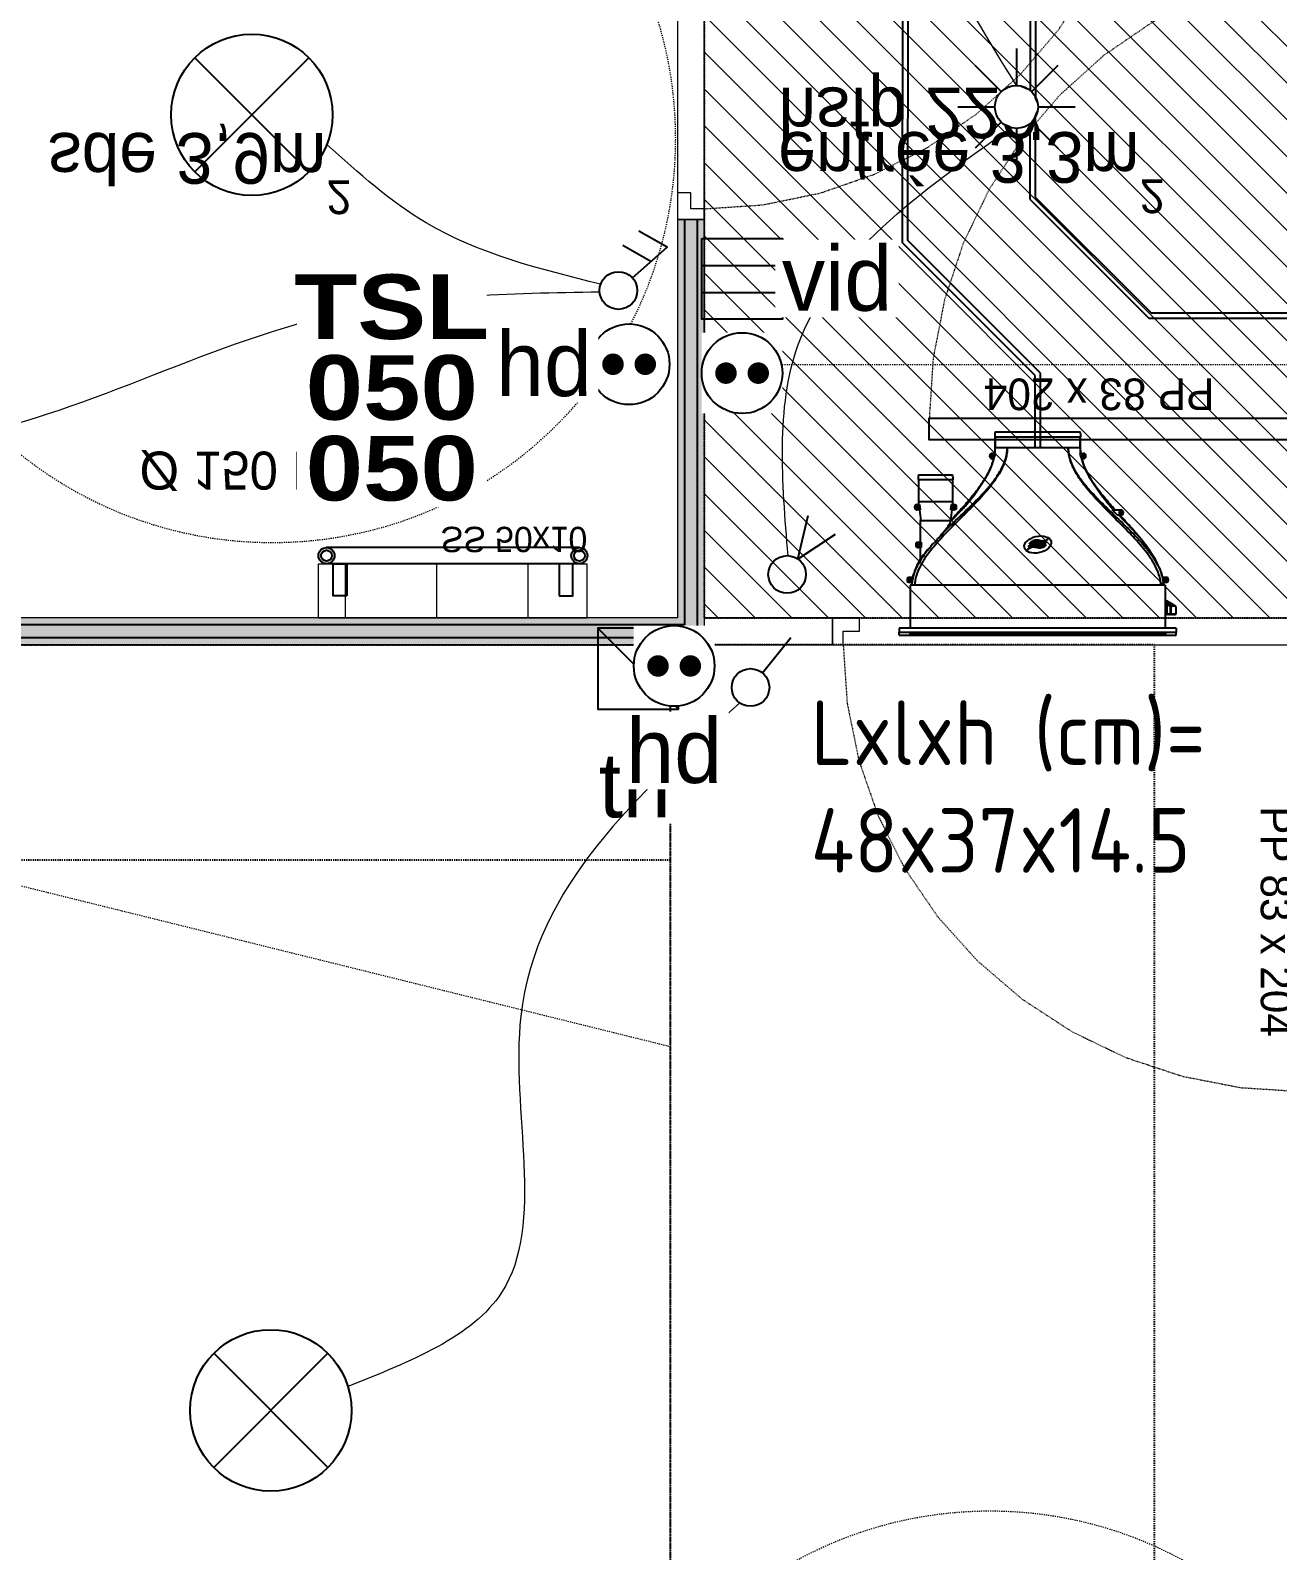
# Model space of a CAD drawing. Header units: centimetres. Extents: x 2191 to 12545, y -680 to 18662.
# Drawn here: x 9308.4 to 9540.3, y 8503.1 to 8785.6 of the extents above; entities that cross this region are included whole.
import ezdxf

# ---------------------------------------------------------------- set-up
doc = ezdxf.new("R2010")
doc.units = ezdxf.units.CM
for name, pattern in [('Style de ligne -18', [0.164042, 0.054681, -0.109361]), ('Style de ligne -5', [0.20828, 0.069425, -0.138855]), ('VW-01', [0.41656, 0.20828, -0.20828])]:
    doc.linetypes.add(name, pattern=pattern)
for name, color, linetype in [('B Aménagement intérieur', 252, 'Continuous'), ('B Faux plafonds', 252, 'Continuous'), ('B Faux plafonds_Hatch', 252, 'Continuous'), ('B GÈnÈral_Hatch', 252, 'Continuous'), ('B Général', 252, 'Continuous'), ('C ANNOTATIONS-PMR', 252, 'Style de ligne -5'), ('C ANNOTATIONS-prestations', 252, 'Continuous'), ('C ANNOTATIONS-texte', 252, 'Continuous'), ('D SURFACES-shab', 252, 'Continuous'), ('F REMPLISSAGE-vert clair', 252, 'Continuous'), ('F REMPLISSAGE-vert foncé', 252, 'Continuous'), ('prlm-CHAUFF', 4, 'Continuous'), ('prlm-CHAUFF-CONV', 20, 'Continuous')]:
    doc.layers.add(name, color=color, linetype=linetype)
for name, color, linetype, lineweight in [('F REMPLISSAGE-vert clair_Hatch', 7, 'Continuous', 5), ('F REMPLISSAGE-vert foncÈ_Hatch', 7, 'Continuous', 5), ('prlm-ELEC-CFA', 1, 'Continuous', 25), ('prlm-ELEC-CFO', 1, 'Continuous', 25)]:
    doc.layers.add(name, color=color, linetype=linetype, lineweight=lineweight)
doc.styles.add('Eurostile', font='Eurosti.TTF')
doc.styles.add('Eurostile (italic)', font='Eurostib.TTF')
doc.styles.add('prlm-chauff-rad', font='ariblk.ttf', dxfattribs={"height": 12})
doc.styles.add('prlm-elec-cfa', font='comic.ttf', dxfattribs={"height": 12})
doc.styles.add('prlm-elec-cfo', font='comic.ttf', dxfattribs={"height": 12})
doc.styles.get("Standard").update_dxf_attribs({"font": 'isocp.shx', "height": 15})

# ---------------------------------------------------------------- blocks, each defined once
blk = doc.blocks.new('Rond 150_PMR')
at = {"layer": 'B Général', "color": 154, "linetype": 'VW-01', "lineweight": 5, "true_color": 0x0053a6}
blk.add_circle((0, 0), 75, dxfattribs=at)
at = {"layer": 'B Général', "color": 154, "true_color": 0x0053a6, "insert": (-61.5, 0), "char_height": 7.059, "attachment_point": 5, "rotation": 90, "line_spacing_factor": 0.894142, "style": 'Eurostile (italic)'}
blk.add_mtext('Ø 150 PMR', dxfattribs=at)
blk = doc.blocks.new('PP 80')
at = {"layer": 'B Général', "flags": 128}
blk.add_lwpolyline([(-43, 2.5), (-43, 85.5), (-39, 85.5), (-39, 2.5)], close=True, dxfattribs=at)
at = {"layer": 'B Général', "linetype": 'Style de ligne -18', "lineweight": 5, "flags": 128}
blk.add_lwpolyline([(46, 2.5), (45.27, 13.33), (43.1, 23.98), (39.53, 34.26), (34.61, 44), (28.44, 53.03), (21.1, 61.19), (12.74, 68.35), (3.5, 74.38), (-6.47, 79.18), (-17, 82.67), (-27.91, 84.79), (-39, 85.5)], dxfattribs=at)
at = {"layer": 'B Général', "color": 7, "linetype": 'Continuous', "lineweight": 5, "flags": 128}
for points in [[(-45, 2.5), (-43, 2.5), (-43, 0), (-40, 0), (-40, -2.5), (-45, -2.5)], [(48, 2.5), (46, 2.5), (46, 0), (43, 0), (43, -2.5), (48, -2.5), (48, -2.5), (48, -2.5), (48, 1.79), (48, 1.79)]]:
    blk.add_lwpolyline(points, close=True, dxfattribs=at)
at = {"layer": 'C ANNOTATIONS-prestations', "insert": (-37.5, 32.5), "char_height": 5.8825, "attachment_point": 1, "rotation": 90, "line_spacing_factor": 0.894142, "style": 'Eurostile'}
blk.add_mtext('PP 83 x 204', dxfattribs=at)
blk = doc.blocks.new('Groupe-127-1')
at = {"layer": 'B Général', "color": 7, "linetype": 'VW-01', "lineweight": 5}
blk.add_line((70, -114.99), (-70, -80.35), dxfattribs=at)
at = {"layer": 'B Général', "linetype": 'VW-01', "flags": 128}
for points in [[(-70, 35), (70, 35), (70, -155), (-70, -155)], [(-70, -114.99), (70, -114.99), (70, -155), (-70, -155)]]:
    blk.add_lwpolyline(points, close=True, dxfattribs=at)
blk = doc.blocks.new('Lit 140.190_PMR 2')
at = {"layer": 'B Général', "color": 154, "linetype": 'VW-01', "true_color": 0x0053a6, "flags": 128}
blk.add_lwpolyline([(-70, -155), (-70, 35), (-160, 35), (-160, -155)], close=True, dxfattribs=at)
at = {"layer": 'B Général'}
blk.add_blockref('Groupe-127-1', (0, 0), dxfattribs=at)
blk = doc.blocks.new('Sèche-serviette')
at = {"layer": 'B GÈnÈral_Hatch', "linetype": 'Continuous', "lineweight": 5, "true_color": 0x444444}
h = blk.add_hatch(dxfattribs=at)
h.set_pattern_fill('H_BARDAGE V 150', color=250, style=0, pattern_type=2)
h.set_pattern_definition([(90, (0, 3.493), (17, 0), [])])
h.paths.add_polyline_path([(-25, 8.4925), (25, 8.4925), (25, -1.5075), (-25, -1.5075)])
at = {"layer": 'B Général', "color": 7, "linetype": 'Continuous', "lineweight": 5, "flags": 128}
blk.add_lwpolyline([(-25, 8.4925), (25, 8.4925), (25, -1.5075), (-25, -1.5075)], close=True, dxfattribs=at)
at = {"layer": 'C ANNOTATIONS-prestations', "insert": (25, -8.4925), "char_height": 4.706, "width": 50, "attachment_point": 9, "line_spacing_factor": 0.894142, "style": 'Eurostile'}
blk.add_mtext('SS 50x10', dxfattribs=at)
blk = doc.blocks.new('T2 S307 (2D)')
at = {"layer": 'B Faux plafonds_Hatch', "linetype": 'Continuous', "lineweight": 5, "true_color": 0xaaaaaa}
h = blk.add_hatch(dxfattribs=at)
h.set_pattern_fill('F_P__SOFFITE', color=253, style=0, pattern_type=2)
h.set_pattern_definition([(45, (0, 0.2205), (-3.52778, 3.30729), [])])
h.paths.add_polyline_path([(-125.26, -24.48), (-0.43, -24.48), (-0.43, -291.51), (-273.23, -291.53), (-273.23, -198.5), (-125.26, -198.48)])
at = {"layer": 'B Faux plafonds', "linetype": 'VW-01', "flags": 128}
blk.add_lwpolyline([(-125.26, -24.48), (-0.43, -24.48), (-0.43, -291.51), (-273.23, -291.53), (-273.23, -198.5), (-125.26, -198.48)], close=True, dxfattribs=at)
at = {"layer": 'B GÈnÈral_Hatch', "color": 9, "linetype": 'Continuous', "true_color": 0xc0dcc0}
for points in [[(-125.26, -19.48), (-130.26, -24.48), (-361.57, -19.48), (-361.57, -24.48)], [(-125.26, -98.48), (-130.26, -98.48), (-125.26, -19.48), (-130.26, -24.48)]]:
    blk.add_solid(points, dxfattribs=at)
at = {"layer": 'B Général', "color": 98, "linetype": 'Continuous', "lineweight": 13, "true_color": 0x004400}
for p, q in [((-125.26, -19.48), (-361.57, -19.48)), ((-125.26, -98.48), (-125.26, -19.48)), ((-130.26, -24.48), (-361.57, -24.48)), ((-130.26, -98.48), (-130.26, -24.48)), ((-125.26, -98.48), (-130.26, -98.48))]:
    blk.add_line(p, q, dxfattribs=at)
at = {"layer": 'B Général', "color": 7, "linetype": 'Continuous', "lineweight": 13}
for p, q in [((-101.43, -19.48), (-125.26, -19.48)), ((-101.43, -24.48), (-125.26, -24.48))]:
    blk.add_line(p, q, dxfattribs=at)
at = {"layer": 'B Général', "color": 7, "linetype": 'Continuous', "lineweight": 5}
for p, q in [((-101.43, -19.48), (-125.26, -19.48)), ((-101.43, -19.48), (-101.43, -24.48)), ((-101.43, -24.48), (-125.26, -24.48))]:
    blk.add_line(p, q, dxfattribs=at)
at = {"layer": 'B Général', "color": 154, "linetype": 'VW-01', "lineweight": 5, "true_color": 0x0053a6, "flags": 128}
blk.add_lwpolyline([(-125.26, -291.48), (-5.26, -291.48), (-5.26, -71.48), (-125.26, -71.48)], close=True, dxfattribs=at)
at = {"layer": 'D SURFACES-shab', "color": 1, "lineweight": 18, "true_color": 0xff0000, "flags": 128}
for points in [[(-361.57, 291.52), (-361.57, -19.48), (-0.43, -19.48), (-0.43, 34.39), (-0.43, 34.39), (-0.43, 291.52)], [(-361.26, -112.48), (-361.26, -193.48), (-130.26, -193.48), (-130.26, -24.48), (-361.26, -24.48), (-361.26, -107.48), (-280.57, -107.5), (-280.57, -112.5)], [(-125.26, -24.48), (-0.43, -24.48), (-0.43, -291.5), (-125.26, -291.5)]]:
    blk.add_lwpolyline(points, close=True, dxfattribs=at)
at = {"layer": 'F REMPLISSAGE-vert clair'}
for p, q in [((-126.56, -20.78), (-361.57, -20.78)), ((-126.56, -98.48), (-126.56, -20.78)), ((-128.96, -23.18), (-361.57, -23.18)), ((-128.96, -98.48), (-128.96, -23.18))]:
    blk.add_line(p, q, dxfattribs=at)
at = {"layer": 'F REMPLISSAGE-vert clair_Hatch', "color": 9, "linetype": 'Continuous', "true_color": 0xc0dcc0}
for points in [[(-128.96, -23.18), (-126.56, -20.78), (-361.57, -23.18), (-361.57, -20.78)], [(-128.96, -98.48), (-126.56, -98.48), (-128.96, -23.18), (-126.56, -20.78)]]:
    blk.add_solid(points, dxfattribs=at)
at = {"layer": 'F REMPLISSAGE-vert foncÈ_Hatch', "color": 54, "linetype": 'Continuous', "true_color": 0x99aa00}
for points in [[(-126.56, -20.78), (-125.26, -19.48), (-361.57, -20.78), (-361.57, -19.48)], [(-126.56, -98.48), (-125.26, -98.48), (-126.56, -20.78), (-125.26, -19.48)], [(-130.26, -24.48), (-128.96, -23.18), (-361.57, -24.48), (-361.57, -23.18)], [(-130.26, -98.48), (-128.96, -98.48), (-130.26, -24.48), (-128.96, -23.18)]]:
    blk.add_solid(points, dxfattribs=at)
at = {"layer": 'F REMPLISSAGE-vert foncé', "color": 98, "linetype": 'Continuous', "lineweight": 13, "true_color": 0x004400}
for p, q in [((-125.26, -19.48), (-361.57, -19.48)), ((-125.26, -98.48), (-125.26, -19.48)), ((-130.26, -24.48), (-361.57, -24.48)), ((-130.26, -98.48), (-130.26, -24.48))]:
    blk.add_line(p, q, dxfattribs=at)
at = {"layer": 'F REMPLISSAGE-vert foncé'}
for p, q in [((-126.56, -20.78), (-361.57, -20.78)), ((-126.56, -98.48), (-126.56, -20.78)), ((-128.96, -23.18), (-361.57, -23.18)), ((-128.96, -98.48), (-128.96, -23.18))]:
    blk.add_line(p, q, dxfattribs=at)
at = {"layer": 'B Général', "color": 7, "xscale": -1}
for name, p in [('Lit 140.190_PMR 2', (-201.57, 135.52)), ('PP 80', (-53.43, -21.98))]:
    blk.add_blockref(name, p, dxfattribs=at)
at = {"layer": 'B Général', "color": 7}
blk.add_blockref('Sèche-serviette', (-172, -32.97), dxfattribs=at)
at = {"layer": 'B Général', "color": 7, "xscale": -1}
for p, rotation in [((2.07, -100.57), 90), ((-127.76, -146.48), 270)]:
    blk.add_blockref('PP 80', p, dxfattribs=dict(at, rotation=rotation))
at = {"layer": 'C ANNOTATIONS-PMR', "color": 7}
for p, rotation in [((-72.14, 216.52), 90), ((-205.57, -113.48), 270)]:
    blk.add_blockref('Rond 150_PMR', p, dxfattribs=dict(at, rotation=rotation))
at = {"layer": 'C ANNOTATIONS-prestations', "insert": (-111.5, -113.61), "char_height": 9.412, "width": 106.0944, "attachment_point": 1, "line_spacing_factor": 0.894142, "style": 'Eurostile'}
blk.add_mtext('hsfp 220', dxfattribs=at)
at = {"layer": 'C ANNOTATIONS-texte', "char_height": 9.412, "attachment_point": 1, "line_spacing_factor": 0.894142, "style": 'Eurostile'}
for s, insert, width in [('sde 3,9m{\\H0.6667x;\\S2^ ;}', (-247.28, -99.5), 78.1938), ('entrée 3,3m{\\H0.6667x;\\S2^ ;}', (-111.5, -99.68), 88.4456)]:
    blk.add_mtext(s, dxfattribs=dict(at, insert=insert, width=width))
blk = doc.blocks.new('xi.twintop')
at = {"layer": 'prlm-CHAUFF', "ltscale": 50}
for p, q in [((-8, 35.6), (8, 35.6)), ((-7.9, 36.5), (7.9, 36.5)), ((-7.9, 35.6), (-7.9, 33.5)), ((-7.9, 33.5), (-7.9, 35.6)), ((7.9, 35.6), (7.9, 33.5)), ((7.9, 33.5), (7.9, 35.6)), ((-8.61, 31.95), (-8.61, 32.05)), ((-8.61, 32.05), (-8.51, 32.05)), ((-8.51, 31.95), (-8.61, 31.95)), ((-8.51, 32.16), (-8.41, 32.16)), ((-8.51, 32.05), (-8.51, 32.16)), ((-8.51, 31.84), (-8.51, 31.95)), ((-8.41, 31.84), (-8.51, 31.84)), ((-7.9, 32.5), (-8.46, 32.5)), ((-8.46, 31.5), (-8.16, 31.5)), ((-8.41, 32.16), (-8.41, 32.05)), ((-8.41, 32.05), (-8.3, 32.05)), ((-8.3, 31.95), (-8.41, 31.95)), ((-8.41, 31.95), (-8.41, 31.84)), ((-8.3, 32.05), (-8.3, 31.95)), ((-8.16, 31.5), (-7.95, 32.18)), ((-7.9, 32.5), (-7.95, 32.18)), ((-5.67, 33.5), (-7.9, 33.5)), ((5.67, 33.5), (-5.67, 33.5)), ((7.9, 33.5), (5.67, 33.5)), ((7.95, 32.18), (7.9, 32.5)), ((7.9, 32.5), (8.46, 32.5)), ((8.16, 31.5), (7.95, 32.18)), ((8.46, 31.5), (8.16, 31.5)), ((8.3, 31.95), (8.3, 32.05)), ((8.3, 32.05), (8.41, 32.05)), ((8.41, 31.95), (8.3, 31.95)), ((8.41, 32.16), (8.51, 32.16)), ((8.41, 32.05), (8.41, 32.16)), ((8.41, 31.84), (8.41, 31.95)), ((8.51, 31.84), (8.41, 31.84)), ((8.51, 32.16), (8.51, 32.05)), ((8.51, 32.05), (8.61, 32.05)), ((8.61, 31.95), (8.51, 31.95)), ((8.51, 31.95), (8.51, 31.84)), ((8.61, 32.05), (8.61, 31.95)), ((-22.15, 28.5), (-15.85, 28.5)), ((-9.41, 28.48), (-9.41, 28.48)), ((9.12, 29.02), (9.09, 29.02)), ((9.41, 28.48), (9.38, 28.48)), ((-15.75, 27.6), (-22.25, 27.6)), ((-22.15, 27.6), (-22.15, 23.5)), ((-22.15, 27.6), (-22.15, 23.5)), ((-15.85, 27.6), (-15.85, 23.5)), ((-15.85, 27.6), (-15.85, 23.5)), ((-22.45, 22.66), (-22.35, 22.66)), ((-22.45, 22.55), (-22.45, 22.66)), ((-22.4, 23), (-21.97, 23)), ((-22.35, 22.66), (-22.35, 22.55)), ((-15.85, 23.5), (-22.15, 23.5)), ((-21.97, 23), (-21.85, 22.06)), ((-16.15, 22.06), (-16.03, 23)), ((-16.03, 23), (-15.6, 23)), ((-15.65, 22.66), (-15.55, 22.66)), ((-15.65, 22.55), (-15.65, 22.66)), ((-15.55, 22.66), (-15.55, 22.55)), ((-22.56, 22.55), (-22.45, 22.55)), ((-22.56, 22.45), (-22.56, 22.55)), ((-22.45, 22.45), (-22.56, 22.45)), ((-22.45, 22.34), (-22.45, 22.45)), ((-22.35, 22.34), (-22.45, 22.34)), ((-21.85, 22), (-22.4, 22)), ((-22.35, 22.55), (-22.24, 22.55)), ((-22.24, 22.45), (-22.35, 22.45)), ((-22.35, 22.45), (-22.35, 22.34)), ((-22.24, 22.55), (-22.24, 22.45)), ((-21.85, 22.06), (-21.85, 22)), ((-21.8, 20), (-16.2, 20)), ((-21.8, 16), (-21.8, 20)), ((-21.8, 16), (-21.8, 20)), ((-16.2, 19.84), (-14.13, 22)), ((-14.13, 22), (-16.2, 19.84)), ((-16.2, 19.84), (-16.2, 20)), ((-16.2, 19.84), (-16.2, 20)), ((-16.15, 22), (-16.15, 22.06)), ((-15.6, 22), (-16.15, 22)), ((-15.76, 22.45), (-15.76, 22.55)), ((-15.76, 22.55), (-15.65, 22.55)), ((-15.65, 22.45), (-15.76, 22.45)), ((-15.65, 22.34), (-15.65, 22.45)), ((-15.55, 22.34), (-15.65, 22.34)), ((-15.55, 22.55), (-15.44, 22.55)), ((-15.55, 22.45), (-15.55, 22.34)), ((-15.44, 22.45), (-15.55, 22.45)), ((-15.44, 22.55), (-15.44, 22.45)), ((14.83, 21), (13.83, 22)), ((13.83, 22), (15.44, 22)), ((15.44, 21), (14.83, 21)), ((15.28, 21.45), (15.28, 21.55)), ((15.28, 21.55), (15.39, 21.55)), ((15.39, 21.45), (15.28, 21.45)), ((15.39, 21.66), (15.49, 21.66)), ((15.39, 21.55), (15.39, 21.66)), ((15.39, 21.34), (15.39, 21.45)), ((15.49, 21.34), (15.39, 21.34)), ((15.49, 21.66), (15.49, 21.55)), ((15.49, 21.55), (15.6, 21.55)), ((15.49, 21.45), (15.49, 21.34)), ((15.6, 21.45), (15.49, 21.45)), ((15.6, 21.55), (15.6, 21.45)), ((-22.36, 15.45), (-22.36, 15.55)), ((-22.36, 15.55), (-22.25, 15.55)), ((-22.25, 15.45), (-22.36, 15.45)), ((-22.25, 15.66), (-22.15, 15.66)), ((-22.25, 15.55), (-22.25, 15.66)), ((-22.25, 15.34), (-22.25, 15.45)), ((-22.15, 15.34), (-22.25, 15.34)), ((-22.2, 16), (-21.65, 16)), ((-21.65, 15), (-22.2, 15)), ((-22.15, 15.66), (-22.15, 15.55)), ((-22.15, 15.55), (-22.04, 15.55)), ((-22.15, 15.45), (-22.15, 15.34)), ((-22.04, 15.45), (-22.15, 15.45)), ((-22.04, 15.55), (-22.04, 15.45)), ((-21.8, 12.88), (-21.8, 15)), ((-21.8, 12.88), (-21.8, 15)), ((-21.65, 16), (-21.65, 15)), ((-23.96, 8.95), (-23.96, 9.05)), ((-23.96, 9.05), (-23.85, 9.05)), ((-23.85, 8.95), (-23.96, 8.95)), ((-23.85, 9.16), (-23.75, 9.16)), ((-23.85, 9.05), (-23.85, 9.16)), ((-23.85, 8.84), (-23.85, 8.95)), ((-23.75, 8.84), (-23.85, 8.84)), ((-23.8, 9.5), (-23.19, 9.5)), ((-23.36, 8.5), (-23.8, 8.5)), ((-23.75, 9.16), (-23.75, 9.05)), ((-23.75, 9.05), (-23.64, 9.05)), ((-23.75, 8.95), (-23.75, 8.84)), ((-23.64, 8.95), (-23.75, 8.95)), ((-23.64, 9.05), (-23.64, 8.95)), ((-23.36, 8.42), (-23.36, 8.5)), ((23.19, 9.5), (23.8, 9.5)), ((23.36, 8.42), (23.36, 8.5)), ((23.8, 8.5), (23.36, 8.5)), ((23.64, 8.95), (23.64, 9.05)), ((23.64, 9.05), (23.75, 9.05)), ((23.75, 8.95), (23.64, 8.95)), ((23.75, 9.16), (23.85, 9.16)), ((23.75, 9.05), (23.75, 9.16)), ((23.75, 8.84), (23.75, 8.95)), ((23.85, 8.84), (23.75, 8.84)), ((23.85, 9.16), (23.85, 9.05)), ((23.85, 9.05), (23.96, 9.05)), ((23.85, 8.95), (23.85, 8.84)), ((23.96, 8.95), (23.85, 8.95)), ((23.96, 9.05), (23.96, 8.95)), ((23.7, 8), (-23.7, 8)), ((-23.7, 8), (-23.7, 0)), ((23.7, 8), (23.7, 0)), ((24.18, 4.47), (23.7, 4.81)), ((24.06, 4.42), (23.7, 4.66)), ((24.06, 2.6), (24.06, 4.42)), ((24.64, 4.04), (24.06, 4.42)), ((24.2, 4.46), (24.18, 4.47)), ((24.54, 4.24), (24.2, 4.46)), ((24.35, 4.85), (24.33, 4.89)), ((24.35, 4.36), (24.35, 4.85)), ((24.35, 4.85), (24.36, 4.85)), ((24.41, 4.79), (24.43, 4.83)), ((24.41, 4.79), (24.41, 4.32)), ((25.01, 4.43), (24.41, 4.79)), ((24.43, 4.83), (25.04, 4.47)), ((24.64, 4.04), (24.72, 4.01)), ((24.64, 2.6), (24.64, 4.04)), ((24.72, 4.01), (24.72, 2.65)), ((25.04, 4.47), (25.01, 4.43)), ((25.01, 4.25), (25.01, 4.43)), ((25.02, 4.42), (25.01, 4.43)), ((25.06, 4.46), (25.02, 4.42)), ((25.02, 4.42), (25.02, 4.25)), ((25.28, 4.25), (25.02, 4.42)), ((25.04, 4.47), (25.06, 4.46)), ((25.06, 4.46), (25.39, 4.24)), ((25.71, 2.65), (25.71, 4.01)), ((-25.75, 0), (-25.75, -0.73)), ((25.75, 0), (-25.75, 0)), ((23.7, 2.6), (24.06, 2.6)), ((23.7, 2.57), (23.73, 2.6)), ((23.79, 2.6), (23.88, 2.51)), ((23.88, 2.51), (23.97, 2.6)), ((24.04, 2.6), (24.13, 2.51)), ((24.64, 2.6), (24.06, 2.6)), ((24.13, 2.51), (24.22, 2.6)), ((24.18, 2.56), (24.24, 2.51)), ((24.24, 2.51), (24.3, 2.58)), ((24.28, 2.6), (24.37, 2.51)), ((24.37, 2.51), (24.46, 2.6)), ((24.42, 2.57), (24.48, 2.51)), ((24.48, 2.51), (24.56, 2.58)), ((24.54, 2.6), (24.63, 2.51)), ((24.63, 2.51), (24.72, 2.6)), ((24.72, 2.65), (24.64, 2.6)), ((24.64, 2.6), (24.64, 2.6)), ((25.66, 2.6), (24.64, 2.6)), ((24.7, 2.58), (24.77, 2.51)), ((24.72, 2.65), (25.71, 2.65)), ((24.73, 2.6), (24.82, 2.51)), ((24.77, 2.51), (24.79, 2.53)), ((24.82, 2.51), (24.91, 2.6)), ((24.9, 2.59), (24.98, 2.51)), ((24.98, 2.51), (25.07, 2.6)), ((25.02, 2.54), (25.05, 2.51)), ((25.05, 2.51), (25.09, 2.55)), ((25.06, 2.58), (25.13, 2.51)), ((25.13, 2.51), (25.22, 2.6)), ((25.19, 2.57), (25.25, 2.51)), ((25.25, 2.51), (25.34, 2.6)), ((25.27, 2.53), (25.29, 2.51)), ((25.29, 2.51), (25.32, 2.54)), ((25.31, 2.56), (25.36, 2.51)), ((25.36, 2.51), (25.45, 2.6)), ((25.4, 2.55), (25.44, 2.51)), ((25.44, 2.51), (25.53, 2.6)), ((25.48, 2.54), (25.51, 2.51)), ((25.51, 2.51), (25.6, 2.6)), ((25.53, 2.53), (25.55, 2.51)), ((25.55, 2.51), (25.64, 2.6)), ((25.71, 2.65), (25.66, 2.6)), ((25.66, 2.6), (25.66, 2.6)), ((25.75, 0), (25.75, -0.73)), ((-25.75, -0.81), (-25.75, -0.73)), ((-25.75, -0.73), (25.75, -0.73)), ((-25.75, -1.3), (-25.75, -0.81)), ((25.75, -0.81), (-25.75, -0.81)), ((-25.75, -1.3), (25.75, -1.3)), ((23.75, -0.99), (-23.75, -0.99)), ((-23.75, -1.06), (-23.75, -0.99)), ((-23.55, -0.99), (-23.75, -1.06)), ((-23.75, -1.06), (23.75, -1.06)), ((23.75, -1.11), (-23.75, -1.11)), ((-23.75, -1.16), (-23.75, -1.11)), ((-23.59, -1.11), (-23.75, -1.16)), ((-23.75, -1.16), (23.75, -1.16)), ((23.75, -1.2), (-23.75, -1.2)), ((-23.75, -1.23), (-23.75, -1.2)), ((-23.64, -1.2), (-23.75, -1.23)), ((-23.75, -1.23), (23.75, -1.23)), ((23.75, -1.26), (-23.75, -1.26)), ((-23.75, -1.28), (-23.75, -1.26)), ((-23.68, -1.26), (-23.75, -1.28)), ((-23.75, -1.28), (23.75, -1.28)), ((23.75, -1.29), (-23.75, -1.29)), ((-23.75, -1.3), (-23.75, -1.29)), ((-23.73, -1.29), (-23.75, -1.3)), ((-23.75, -1.3), (23.75, -1.3)), ((23.75, -1.06), (23.55, -0.99)), ((23.75, -1.16), (23.59, -1.11)), ((23.75, -1.23), (23.64, -1.2)), ((23.75, -1.28), (23.68, -1.26)), ((23.75, -1.3), (23.73, -1.29)), ((23.75, -0.99), (23.75, -1.06)), ((23.75, -1.11), (23.75, -1.16)), ((23.75, -1.2), (23.75, -1.23)), ((23.75, -1.26), (23.75, -1.28)), ((23.75, -1.29), (23.75, -1.3)), ((25.75, -0.73), (25.75, -0.81)), ((25.75, -1.3), (25.75, -0.81))]:
    blk.add_line(p, q, dxfattribs=at)
for centre, radius in [((-8.46, 32), 0.3), ((-8.46, 32), 0.25), ((8.46, 32), 0.3), ((8.46, 32), 0.25), ((-22.4, 22.5), 0.3), ((-22.4, 22.5), 0.25), ((-15.6, 22.5), 0.3), ((-15.6, 22.5), 0.25), ((15.44, 21.5), 0.3), ((15.44, 21.5), 0.25), ((-22.2, 15.5), 0.3), ((-22.2, 15.5), 0.25), ((-23.8, 9), 0.3), ((-23.8, 9), 0.25), ((23.8, 9), 0.3), ((23.8, 9), 0.25)]:
    blk.add_circle(centre, radius, dxfattribs=at)
for centre, radius, start, end in [((-6.01, 35.83), 2, 160.5755, 186.7441), ((-6.01, 35.83), 2, 160.5755, 186.7441), ((6.01, 35.83), 2, 353.2559, 19.4245), ((6.01, 35.83), 2, 353.2559, 19.4245), ((-19.51, 34.47), 11.74, 332.3321, 345.441), ((-19.16, 34.32), 11.35, 332.1374, 345.6929), ((-8.46, 32), 0.5, 90, 270), ((-15.67, 33.51), 7.77, 352.5456, 359.9423), ((-15.72, 33.51), 7.82, 352.5763, 359.9264), ((-15.07, 33.49), 7.17, 352.0923, 353.5448), ((-15.07, 33.49), 7.17, 353.9053, 0.1157), ((15.11, 33.49), 7.25, 179.9215, 187.8382), ((15.67, 33.51), 7.77, 180.0577, 187.4544), ((15.72, 33.51), 7.82, 180.0736, 187.4237), ((21.1, 34.98), 13.43, 192.9954, 216.0824), ((19.16, 34.32), 11.35, 194.4106, 207.8626), ((8.46, 32), 0.5, 270, 90), ((-20.26, 27.83), 2, 160.5755, 186.7441), ((-20.26, 27.83), 2, 160.5755, 186.7441), ((-17.74, 27.83), 2, 353.2559, 19.4245), ((-17.74, 27.83), 2, 353.2559, 19.4245), ((-43.13, 48.06), 39, 319.3887, 329.86), ((-43.13, 48.06), 39, 319.3887, 329.8601), ((-26.92, 38.17), 20.01, 331.0483, 332.7983), ((-26.92, 38.17), 20.01, 331.0482, 332.7982), ((26.92, 38.17), 20.01, 207.2018, 208.9518), ((43.13, 48.06), 39, 210.1399, 220.6113), ((43.13, 48.06), 39, 212.5506, 220.6113), ((-22.4, 22.5), 0.5, 90, 270), ((-15.6, 22.5), 0.5, 270, 90), ((-22.51, 30.1), 11.66, 315.9701, 320.4245), ((-22.76, 30.33), 11.99, 316.0326, 320.3619), ((22.51, 30.1), 11.66, 219.5755, 224.0299), ((22.76, 30.33), 11.99, 219.6381, 223.9674), ((15.44, 21.5), 0.5, 270, 90), ((-44.74, 40.05), 35.1, 315.7111, 319.5265), ((-22.2, 15.5), 0.5, 90, 270), ((-2.48, -0.77), 23.65, 136.4099, 144.7501), ((-23.8, 9), 0.5, 90, 270), ((-11.41, 6.64), 12.12, 163.7263, 166.3852), ((23.8, 9), 0.5, 270, 90), ((17.64, -7.23), 13.85, 61.9182, 64.0515), ((17.76, -6.88), 13.43, 62.115, 63.7632), ((18.29, -6.04), 12.5, 61.3177, 61.5903), ((24.75, 5.45), 0.703, 233.033, 242.9325), ((24.72, 5.11), 0.448, 214.6713, 225.4982), ((25.88, 4.92), 0.836, 234.1326, 239.2425), ((18.29, -6.04), 12.5, 53.7494, 55.0637)]:
    blk.add_arc(centre, radius, start, end, dxfattribs=at)
blk.add_ellipse((0, 15.55), major_axis=(2.49, 0.57), ratio=0.600775, dxfattribs=at)
for points, knots in [([(-5.67, 33.5), (-5.67, 33.33), (-5.68, 33.16), (-5.7, 32.82), (-5.72, 32.65), (-5.8, 32.15), (-5.87, 31.82), (-6.05, 31.16), (-6.16, 30.84), (-6.41, 30.21), (-6.55, 29.9), (-7, 29), (-7.34, 28.43), (-8.08, 27.34), (-8.47, 26.81), (-9.69, 25.27), (-10.57, 24.3), (-12.38, 22.39), (-13.32, 21.46), (-15.19, 19.6), (-16.12, 18.67), (-17.95, 16.77), (-18.84, 15.8), (-20.08, 14.27), (-20.47, 13.75), (-21.03, 12.94), (-21.21, 12.66), (-21.55, 12.09), (-21.72, 11.8), (-22.17, 10.91), (-22.43, 10.31), (-22.7, 9.36), (-22.77, 9.03), (-22.86, 8.47), (-22.88, 8.24), (-22.89, 8)], [0, 0, 0, 0, 0.015625, 0.015625, 0.03125, 0.03125, 0.0625, 0.0625, 0.09375, 0.09375, 0.125, 0.125, 0.1875, 0.1875, 0.25, 0.25, 0.375, 0.375, 0.5, 0.5, 0.625, 0.625, 0.75, 0.75, 0.8125, 0.8125, 0.84375, 0.84375, 0.875, 0.875, 0.9375, 0.9375, 0.96875, 0.96875, 0.9907189, 0.9907189, 0.9907189, 0.9907189]), ([(-18.04, 17.26), (-16.85, 18.51), (-15.59, 19.7), (-13.1, 22.1), (-11.85, 23.3), (-10.07, 25.17), (-9.49, 25.81), (-8.39, 27.13), (-7.87, 27.82), (-7.16, 28.91), (-6.93, 29.29), (-6.52, 30.07), (-6.33, 30.48), (-6.02, 31.31), (-5.89, 31.74), (-5.76, 32.39), (-5.73, 32.61), (-5.69, 32.95), (-5.69, 33.06), (-5.67, 33.28), (-5.67, 33.39), (-5.67, 33.5)], [0, 0, 0, 0, 0.25, 0.25, 0.5, 0.5, 0.625, 0.625, 0.75, 0.75, 0.8125, 0.8125, 0.875, 0.875, 0.9375, 0.9375, 0.96875, 0.96875, 0.984375, 0.984375, 1, 1, 1, 1]), ([(5.67, 33.5), (5.67, 33.33), (5.68, 33.16), (5.71, 32.81), (5.73, 32.64), (5.81, 32.14), (5.88, 31.8), (6.08, 31.14), (6.2, 30.82), (6.47, 30.19), (6.62, 29.88), (7.1, 28.98), (7.46, 28.42), (8.23, 27.34), (8.65, 26.82), (9.93, 25.3), (10.84, 24.34), (12.72, 22.46), (13.69, 21.54), (15.61, 19.69), (16.57, 18.77), (18.43, 16.87), (19.34, 15.9), (20.59, 14.36), (20.99, 13.83), (21.55, 13), (21.73, 12.72), (22.07, 12.15), (22.24, 11.85), (22.69, 10.95), (22.94, 10.33), (23.21, 9.37), (23.28, 9.05), (23.36, 8.48), (23.38, 8.24), (23.39, 8)], [0, 0, 0, 0, 0.015625, 0.015625, 0.03125, 0.03125, 0.0625, 0.0625, 0.09375, 0.09375, 0.125, 0.125, 0.1875, 0.1875, 0.25, 0.25, 0.375, 0.375, 0.5, 0.5, 0.625, 0.625, 0.75, 0.75, 0.8125, 0.8125, 0.84375, 0.84375, 0.875, 0.875, 0.9375, 0.9375, 0.96875, 0.96875, 0.9908046, 0.9908046, 0.9908046, 0.9908046]), ([(22.89, 8), (22.88, 8.24), (22.86, 8.47), (22.77, 9.03), (22.7, 9.36), (22.43, 10.31), (22.17, 10.91), (21.72, 11.8), (21.55, 12.09), (21.21, 12.66), (21.03, 12.94), (20.47, 13.75), (20.08, 14.27), (18.84, 15.8), (17.95, 16.77), (16.12, 18.67), (15.18, 19.6), (13.32, 21.46), (12.38, 22.39), (10.57, 24.3), (9.69, 25.27), (8.47, 26.81), (8.08, 27.34), (7.34, 28.43), (7, 29), (6.55, 29.9), (6.41, 30.21), (6.16, 30.84), (6.05, 31.16), (5.87, 31.82), (5.79, 32.15), (5.72, 32.65), (5.7, 32.82), (5.68, 33.16), (5.67, 33.33), (5.67, 33.5)], [0.0092808, 0.0092808, 0.0092808, 0.0092808, 0.03125, 0.03125, 0.0625, 0.0625, 0.125, 0.125, 0.15625, 0.15625, 0.1875, 0.1875, 0.25, 0.25, 0.375, 0.375, 0.5, 0.5, 0.625, 0.625, 0.75, 0.75, 0.8125, 0.8125, 0.875, 0.875, 0.90625, 0.90625, 0.9375, 0.9375, 0.96875, 0.96875, 0.984375, 0.984375, 1, 1, 1, 1]), ([(-8.9, 29.46), (-9.06, 29.12), (-9.43, 28.41), (-10.08, 27.35), (-10.83, 26.27), (-11.65, 25.18), (-12.54, 24.1), (-13.65, 22.81), (-14.86, 21.46), (-15.81, 20.43), (-16.2, 20)], [0.1568082, 0.1568082, 0.1568082, 0.1568082, 0.2305418, 0.3149874, 0.4025619, 0.4929385, 0.5856877, 0.6803551, 0.8317746, 0.9509578, 0.9509578, 0.9509578, 0.9509578]), ([(14.38, 22), (14.06, 22.36), (13.37, 23.14), (12.33, 24.35), (11.38, 25.54), (10.58, 26.62), (9.93, 27.59), (9.37, 28.52), (9.05, 29.15), (8.91, 29.44)], [0.5730592, 0.5730592, 0.5730592, 0.5730592, 0.626259, 0.6884084, 0.7489718, 0.7930827, 0.8358988, 0.8773199, 0.9123747, 0.9123747, 0.9123747, 0.9123747]), ([(-18.04, 17.26), (-17.81, 17.52), (-17.58, 17.79), (-17.17, 18.3), (-16.98, 18.55), (-16.64, 19.03), (-16.49, 19.25), (-16.32, 19.53), (-16.28, 19.62), (-16.22, 19.76), (-16.2, 19.81), (-16.2, 19.84)], [0, 0, 0, 0, 0.25, 0.25, 0.5, 0.5, 0.75, 0.75, 0.875, 0.875, 1, 1, 1, 1]), ([(23.19, 9.5), (23.12, 9.79), (23.04, 10.07), (22.86, 10.64), (22.75, 10.92), (22.41, 11.74), (22.14, 12.27), (21.56, 13.3), (21.24, 13.8), (20.57, 14.77), (20.21, 15.25), (19.11, 16.65), (18.33, 17.54), (16.73, 19.29), (15.91, 20.15), (15.09, 21)], [0, 0, 0, 0, 0.0625, 0.0625, 0.125, 0.125, 0.25, 0.25, 0.375, 0.375, 0.5, 0.5, 0.75, 0.75, 1, 1, 1, 1]), ([(21.4, 13.55), (21.3, 13.71), (20.98, 14.2), (20.41, 15.02), (19.67, 15.99), (18.88, 16.96), (17.95, 18.04), (16.9, 19.22), (15.98, 20.24), (15.44, 20.84), (15.29, 21)], [0.1694223, 0.1694223, 0.1694223, 0.1694223, 0.1906001, 0.2339285, 0.2787061, 0.3247019, 0.3716424, 0.4351709, 0.4991397, 0.523565, 0.523565, 0.523565, 0.523565]), ([(-23.39, 8), (-23.38, 8.28), (-23.35, 8.55), (-23.25, 9.19), (-23.16, 9.55), (-22.84, 10.61), (-22.54, 11.29), (-21.83, 12.6), (-21.42, 13.22), (-20.56, 14.41), (-20.09, 14.98), (-19.62, 15.54)], [0.0331631, 0.0331631, 0.0331631, 0.0331631, 0.125, 0.125, 0.25, 0.25, 0.5, 0.5, 0.75, 0.75, 1, 1, 1, 1]), ([(-1.94, 14.63), (-1.21, 15.35), (-0.84, 15.44), (-0.45, 15.4), (0.16, 15.33), (0.81, 14.93), (1.54, 15.51)], [0, 0, 0, 0, 0.389075, 0.389075, 0.389075, 1, 1, 1, 1]), ([(-1.63, 15.67), (-0.9, 16.39), (-0.53, 16.49), (-0.14, 16.44), (0.47, 16.38), (1.12, 15.98), (1.85, 16.55)], [0, 0, 0, 0, 0.389075, 0.389075, 0.389075, 1, 1, 1, 1]), ([(-23.19, 9.5), (-23.12, 9.8), (-23.04, 10.09), (-22.9, 10.53), (-22.84, 10.67), (-22.74, 10.96), (-22.68, 11.1), (-22.5, 11.53), (-22.37, 11.8), (-22.1, 12.35), (-21.95, 12.61), (-21.8, 12.88)], [0, 0, 0, 0, 0.25, 0.25, 0.375, 0.375, 0.5, 0.5, 0.75, 0.75, 1, 1, 1, 1]), ([(-21.8, 12.88), (-21.96, 12.6), (-22.11, 12.32), (-22.4, 11.74), (-22.54, 11.45), (-22.78, 10.85), (-22.89, 10.55), (-23.01, 10.17), (-23.03, 10.1), (-23.05, 10.03)], [0, 0, 0, 0, 0.25, 0.25, 0.5, 0.5, 0.75, 0.75, 0.8062429, 0.8062429, 0.8062429, 0.8062429]), ([(24.24, 4.96), (24.23, 4.96), (24.23, 4.96), (24.22, 4.97), (24.2, 4.97), (24.19, 4.97), (24.18, 4.98), (24.16, 4.98), (24.15, 4.98), (24.13, 4.99), (24.11, 4.99), (24.09, 4.99), (24.08, 4.99), (24.05, 4.99), (24.02, 4.99), (23.98, 4.99), (23.93, 4.98), (23.89, 4.98), (23.84, 4.97), (23.78, 4.96), (23.74, 4.95), (23.71, 4.95), (23.7, 4.94)], [0.1059402, 0.1059402, 0.1059402, 0.1059402, 0.1359504, 0.1694868, 0.202886, 0.2361704, 0.2693627, 0.3024859, 0.3355633, 0.3686184, 0.401675, 0.434757, 0.4678887, 0.5010941, 0.5629781, 0.6246926, 0.6863942, 0.7482374, 0.8103737, 0.8729511, 0.9361135, 0.9654522, 0.9654522, 0.9654522, 0.9654522]), ([(23.7, 4.91), (23.71, 4.91), (23.72, 4.91), (23.74, 4.92), (23.78, 4.92), (23.81, 4.93), (23.83, 4.93), (23.86, 4.94), (23.89, 4.94), (23.92, 4.95), (23.94, 4.95), (23.97, 4.95), (23.99, 4.96), (24.02, 4.96), (24.04, 4.96), (24.06, 4.96), (24.08, 4.96), (24.11, 4.96), (24.14, 4.96), (24.18, 4.96), (24.21, 4.95), (24.24, 4.95), (24.26, 4.94), (24.28, 4.93), (24.3, 4.92), (24.32, 4.91), (24.33, 4.9), (24.33, 4.89)], [0.053874, 0.053874, 0.053874, 0.053874, 0.0607104, 0.0907643, 0.1206402, 0.1503557, 0.1799287, 0.2093776, 0.238721, 0.2679778, 0.2971672, 0.3263086, 0.3554219, 0.3845269, 0.4136437, 0.4427926, 0.4719939, 0.5012681, 0.5562327, 0.6110034, 0.6657154, 0.7205017, 0.7754929, 0.8308166, 0.8865967, 0.9429527, 1, 1, 1, 1]), ([(24.35, 4.85), (24.35, 4.86), (24.35, 4.86), (24.34, 4.87), (24.33, 4.88), (24.32, 4.88), (24.31, 4.89), (24.3, 4.89), (24.29, 4.9), (24.28, 4.9), (24.26, 4.91), (24.25, 4.91), (24.23, 4.91), (24.22, 4.92), (24.2, 4.92), (24.18, 4.92), (24.17, 4.92), (24.15, 4.92), (24.12, 4.92), (24.09, 4.92), (24.05, 4.92), (24, 4.92), (23.95, 4.91), (23.9, 4.9), (23.85, 4.89), (23.79, 4.88), (23.74, 4.87), (23.71, 4.86), (23.7, 4.86)], [0, 0, 0, 0, 0.0300773, 0.0600539, 0.0899314, 0.1197114, 0.1493956, 0.1789856, 0.2084831, 0.2378898, 0.2672073, 0.2964374, 0.3255817, 0.3546421, 0.3836203, 0.4125181, 0.4413372, 0.4700795, 0.4987468, 0.5532579, 0.6080368, 0.6630958, 0.7184471, 0.7741027, 0.8300742, 0.8863734, 0.9430116, 0.9677174, 0.9677174, 0.9677174, 0.9677174]), ([(24.65, 4.2), (24.65, 4.2), (24.64, 4.2), (24.64, 4.2), (24.63, 4.2), (24.63, 4.2), (24.62, 4.2), (24.61, 4.21), (24.6, 4.21), (24.59, 4.21), (24.58, 4.22), (24.55, 4.23), (24.54, 4.24), (24.54, 4.24)], [0, 0, 0, 0, 0.061789, 0.122374, 0.182441, 0.242697, 0.303842, 0.366548, 0.43144, 0.49908, 0.668346, 0.832646, 1, 1, 1, 1]), ([(25.45, 4.21), (25.44, 4.21), (25.44, 4.22), (25.43, 4.22), (25.41, 4.23), (25.4, 4.23), (25.39, 4.24), (25.37, 4.24), (25.36, 4.25), (25.34, 4.25), (25.32, 4.25), (25.3, 4.26), (25.29, 4.26), (25.27, 4.26), (25.24, 4.26), (25.22, 4.26), (25.2, 4.26), (25.17, 4.26), (25.13, 4.26), (25.08, 4.26), (25.03, 4.26), (24.97, 4.25), (24.91, 4.24), (24.85, 4.24), (24.79, 4.23), (24.72, 4.21), (24.67, 4.21), (24.65, 4.2)], [0.0304712, 0.0304712, 0.0304712, 0.0304712, 0.0599457, 0.0897682, 0.1195016, 0.1491541, 0.1787343, 0.2082505, 0.2377114, 0.2671256, 0.2965018, 0.3258487, 0.355175, 0.3844897, 0.4138015, 0.4431194, 0.4724522, 0.5018089, 0.5568669, 0.611863, 0.6668562, 0.7219052, 0.7770682, 0.8324028, 0.8879658, 0.9438132, 1, 1, 1, 1]), ([(25.71, 4.01), (25.69, 4.04), (25.65, 4.06), (25.55, 4.09), (25.48, 4.1), (25.35, 4.1), (25.31, 4.1), (25.21, 4.09), (25.16, 4.09), (24.98, 4.06), (24.86, 4.04), (24.72, 4.01)], [0, 0, 0, 0, 0.25, 0.25, 0.5, 0.5, 0.625, 0.625, 0.75, 0.75, 1, 1, 1, 1])]:
    blk.add_open_spline(points, degree=3, knots=knots, dxfattribs=at)
for points in [[(-22.15, 23.5), (-22.15, 23.33), (-22.14, 23.17), (-22.13, 23)], [(-22.15, 23.5), (-22.15, 23.33), (-22.14, 23.17), (-22.13, 23)], [(-15.85, 23.5), (-15.85, 23.33), (-15.86, 23.17), (-15.87, 23)], [(-15.85, 23.5), (-15.85, 23.33), (-15.86, 23.17), (-15.87, 23)], [(-22.01, 22), (-21.91, 21.33), (-21.8, 20.67), (-21.8, 20)], [(-22.01, 22), (-21.91, 21.33), (-21.8, 20.67), (-21.8, 20)], [(-15.99, 22), (-16.09, 21.33), (-16.2, 20.67), (-16.2, 20)], [(-15.99, 22), (-16.09, 21.33), (-16.2, 20.67), (-16.2, 20)], [(-0.55, 15.04), (-0.94, 15.09), (-1.32, 14.99), (-1.94, 14.63)], [(-1.78, 15.16), (-1.06, 15.88), (-0.68, 15.97), (-0.29, 15.93)], [(-0.39, 15.58), (-0.78, 15.62), (-1.16, 15.52), (-1.78, 15.16)], [(-0.23, 16.09), (-0.63, 16.13), (-1.01, 16.03), (-1.63, 15.67)], [(1.54, 15.51), (0.72, 14.57), (0.07, 14.98), (-0.55, 15.04)], [(1.7, 16.04), (0.88, 15.1), (0.23, 15.51), (-0.39, 15.58)], [(-0.29, 15.93), (0.32, 15.87), (0.96, 15.47), (1.7, 16.04)], [(1.85, 16.55), (1.03, 15.62), (0.38, 16.02), (-0.23, 16.09)], [(-23.19, 9.5), (-23.26, 9.17), (-23.32, 8.84), (-23.36, 8.5)], [(23.36, 8.5), (23.32, 8.84), (23.26, 9.17), (23.19, 9.5)]]:
    blk.add_open_spline(points, degree=3, dxfattribs=at)
at = {"layer": 'prlm-CHAUFF', "ltscale": 50, "insert": (-42.19, -13.41), "char_height": 12, "width": 139.7925, "attachment_point": 1}
blk.add_mtext('Lxlxh (cm)= 48x37x14.5', dxfattribs=at)
blk = doc.blocks.new('xi.TH-ch')
at = {"layer": 'prlm-CHAUFF', "color": 0, "linetype": 'ByBlock', "lineweight": -2, "flags": 128}
blk.add_lwpolyline([(-7.5, 7.5), (7.5, 7.5), (7.5, -7.5), (-7.5, -7.5)], close=True, dxfattribs=at)
at = {"layer": 'prlm-CHAUFF', "color": 0}
blk.add_lwpolyline([(-7.5, -7.5), (7.5, 7.5)], dxfattribs=at)
blk = doc.blocks.new('xi.PTCE')
at = {"layer": 'prlm-ELEC-CFO', "color": 0}
for points in [[(-10.61, 10.61), (10.61, -10.61)], [(10.61, 10.61), (-10.61, -10.61)]]:
    blk.add_lwpolyline(points, dxfattribs=at)
at = {"layer": 'prlm-ELEC-CFO', "color": 0, "linetype": 'ByBlock'}
blk.add_circle((0, 0), 15, dxfattribs=at)
blk = doc.blocks.new('xi.SA')
at = {"layer": 'prlm-ELEC-CFO', "color": 0}
blk.add_lwpolyline([(0.2, -1.28), (5.5, 5.28)], dxfattribs=at)
blk.add_circle((-2, -4), 3.5, dxfattribs=at)
blk = doc.blocks.new('xi.PCHD')
at = {"color": 0, "lineweight": 5}
blk.add_wipeout([(-7.5, -7.5), (7.5, -7.5), (7.5, 7.5), (-7.5, 7.5)], dxfattribs=at).dxf.layer = 'prlm-ELEC-CFO'
at = {"layer": 'prlm-ELEC-CFO', "color": 0, "linetype": 'ByBlock', "lineweight": 5, "const_width": 2}
for points in [[(-4, 0, 1), (-2, 0, 1)], [(2, 0, 1), (4, 0, 1)]]:
    blk.add_lwpolyline(points, format="xyb", close=True, dxfattribs=at)
at = {"layer": 'prlm-ELEC-CFO', "color": 0, "linetype": 'ByBlock', "lineweight": -2}
blk.add_circle((0, 0), 7.5, dxfattribs=at)
blk = doc.blocks.new('xi.DA')
at = {"layer": 'prlm-ELEC-CFO', "color": 0}
for points in [[(0.61, -1.67), (7.04, 4.05), (1.81, 7.01)], [(4.05, 1.39), (-1.17, 4.34)]]:
    blk.add_lwpolyline(points, dxfattribs=at)
blk.add_circle((-2, -4), 3.5, dxfattribs=at)
blk = doc.blocks.new('xi.SPOT')
at = {"color": 0, "lineweight": 5}
blk.add_wipeout([(-4, 0), (-2.83, -2.83), (0, -4), (2.83, -2.83), (4, 0), (2.83, 2.83), (0, 4), (-2.83, 2.83)], dxfattribs=at).dxf.layer = 'prlm-ELEC-CFO'
at = {"layer": 'prlm-ELEC-CFO', "color": 0, "linetype": 'ByBlock', "lineweight": -2, "flags": 128}
for points in [[(0, 10.88), (0, 4)], [(-7.69, 7.69), (-2.83, 2.83)], [(7.69, 7.69), (2.83, 2.83)], [(-10.88, 0), (-4, 0)], [(4, 0), (10.88, 0)], [(-2.83, -2.83), (-7.69, -7.69)], [(0, -4), (0, -10.88)], [(2.83, -2.83), (7.69, -7.69)]]:
    blk.add_lwpolyline(points, dxfattribs=at)
at = {"layer": 'prlm-ELEC-CFO', "color": 0, "linetype": 'ByBlock', "lineweight": -2}
blk.add_circle((0, 0), 4, dxfattribs=at)
blk = doc.blocks.new('xi.VV')
at = {"layer": 'prlm-ELEC-CFO', "color": 0}
blk.add_lwpolyline([(6.95, 3.42), (0.01, -1.13), (1.91, 6.95)], dxfattribs=at)
blk.add_circle((-2, -4), 3.5, dxfattribs=at)
blk = doc.blocks.new('xi.VID')
at = {"layer": 'prlm-ELEC-CFA', "color": 0, "linetype": 'ByBlock', "lineweight": -2, "flags": 128}
blk.add_lwpolyline([(-7.5, 7.5), (7.5, 7.5), (7.5, -7.5), (-7.5, -7.5)], close=True, dxfattribs=at)
at = {"layer": 'prlm-ELEC-CFA', "color": 0}
for points in [[(-7.5, 2.5), (7.5, 2.5)], [(-7.5, -2.5), (7.5, -2.5)]]:
    blk.add_lwpolyline(points, dxfattribs=at)
blk = doc.blocks.new('xi.PC')
at = {"color": 0, "lineweight": 5}
blk.add_wipeout([(-7.5, -7.5), (7.5, -7.5), (7.5, 7.5), (-7.5, 7.5)], dxfattribs=at).dxf.layer = 'prlm-ELEC-CFO'
at = {"layer": 'prlm-ELEC-CFO', "color": 0, "linetype": 'ByBlock', "lineweight": 5, "const_width": 2}
for points in [[(-4, 0, 1), (-2, 0, 1)], [(2, 0, 1), (4, 0, 1)]]:
    blk.add_lwpolyline(points, format="xyb", close=True, dxfattribs=at)
at = {"layer": 'prlm-ELEC-CFO', "color": 0, "linetype": 'ByBlock', "lineweight": -2}
blk.add_circle((0, 0), 7.5, dxfattribs=at)
blk = doc.blocks.new('xi.TSL-050-050')
at = {"layer": 'prlm-CHAUFF-CONV', "linetype": 'ByBlock', "lineweight": -2}
h = blk.add_hatch(color=0, dxfattribs=at)
edge = h.paths.add_edge_path()
edge.add_arc((-23.5, 7.5), 1.5, 0, 360)
edge = h.paths.add_edge_path(flags=17)
edge.add_arc((-23.5, 7.5), 1, 0, 360)
edge = h.paths.add_edge_path()
edge.add_arc((23.5, 7.5), 1.5, 0, 360)
edge = h.paths.add_edge_path(flags=17)
edge.add_arc((23.5, 7.5), 1, 0, 360)
at = {"layer": 'prlm-CHAUFF-CONV', "color": 0, "linetype": 'ByBlock', "lineweight": -2, "flags": 128}
for points in [[(23.5, 9), (-23.5, 9)], [(23.5, 6), (-23.5, 6)]]:
    blk.add_lwpolyline(points, dxfattribs=at)
at = {"layer": 'prlm-CHAUFF-CONV', "color": 0, "linetype": 'ByBlock', "lineweight": -2}
for points in [[(-19.73, 0), (-22.27, 0), (-22.27, 6), (-19.73, 6)], [(19.73, 0), (22.27, 0), (22.27, 6), (19.73, 6)]]:
    blk.add_lwpolyline(points, close=True, dxfattribs=at)
for centre, radius in [((-23.5, 7.5), 1.5), ((-23.5, 7.5), 1), ((23.5, 7.5), 1.5), ((23.5, 7.5), 1)]:
    blk.add_circle(centre, radius, dxfattribs=at)

msp = doc.modelspace()

# ---------------------------------------------------------------- linework, layer by layer
at = {"layer": 'prlm-CHAUFF', "ltscale": 50}
for p, q in [((9494.33, 8887.83), (9494.23, 8754.18)), ((9495.33, 8888.83), (9495.23, 8754.6)), ((9471.56, 8746.5), (9471.66, 8869.73)), ((9470.56, 8746.08), (9470.66, 8868.73)), ((9494.23, 8754.18), (9516.32, 8732.09)), ((9495.23, 8754.6), (9516.74, 8733.09)), ((9495.19, 8721.46), (9470.56, 8746.08)), ((9496.19, 8721.87), (9471.56, 8746.5)), ((9516.32, 8732.09), (9636.56, 8732.09)), ((9516.74, 8733.09), (9636.56, 8733.09)), ((9495.19, 8707.97), (9495.19, 8721.46)), ((9496.19, 8707.97), (9496.19, 8721.87))]:
    msp.add_line(p, q, dxfattribs=at)
at = {"layer": 'prlm-ELEC-CFO', "lineweight": 13}
for points in [[(9414.43, 8738.39), (9382.03, 8749.78), (9363.54, 8764.38)], [(9414.24, 8736.93), (9364.57, 8732.67), (9293.78, 8709.66), (9213.23, 8717.63)]]:
    msp.add_spline(points, degree=3, dxfattribs=at)

# ---------------------------------------------------------------- block references
at = {"layer": 'B Aménagement intérieur', "color": 7, "xscale": -1, "rotation": 180}
msp.add_blockref('T2 S307 (2D)', (9558.95, 8651.93), dxfattribs=at)
at = {"layer": 'prlm-CHAUFF', "ltscale": 25}
msp.add_blockref('xi.twintop', (9495.69, 8674.47), dxfattribs=at)
at = {"layer": 'prlm-CHAUFF', "xscale": -1}
msp.add_blockref('xi.TH-ch', (9421.38, 8666.97), dxfattribs=at)
at = {"layer": 'prlm-CHAUFF-CONV'}
msp.add_blockref('xi.TSL-050-050', (9386.98, 8680.47), dxfattribs=at)
at = {"layer": 'prlm-ELEC-CFA'}
msp.add_blockref('xi.VID', (9440.73, 8739.39), dxfattribs=at)
at = {"layer": 'prlm-ELEC-CFO'}
for name, p in [('xi.PTCE', (9349.59, 8769.88)), ('xi.DA', (9419.73, 8741.23)), ('xi.VV', (9451.1, 8688.47)), ('xi.SA', (9444.29, 8667.47)), ('xi.PTCE', (9353.11, 8529.14))]:
    msp.add_blockref(name, p, dxfattribs=at)

# ---------------------------------------------------------------- next in the draw order: block references
for name, p in [('xi.SPOT', (9491.73, 8771.35)), ('xi.PCHD', (9419.73, 8723.53))]:
    msp.add_blockref(name, p, dxfattribs=at)

# ---------------------------------------------------------------- next in the draw order: texts
at = {"layer": 'prlm-CHAUFF', "lineweight": 20, "insert": (9420.79, 8645.27), "char_height": 12, "attachment_point": 5, "line_spacing_factor": 0.8, "style": 'prlm-elec-cfa', "bg_fill": 3, "box_fill_scale": 1.1, "bg_fill_color": 256, "bg_fill_transparency": 0}
msp.add_mtext('th', dxfattribs=at)

# ---------------------------------------------------------------- next in the draw order: linework, layer by layer
at = {"layer": 'prlm-ELEC-CFO', "lineweight": 13}
for points in [[(9491.73, 8775.35), (9470.82, 8824.48), (9492.12, 8880.68)], [(9449.26, 8687.97), (9451.1, 8727), (9490.74, 8767.47)], [(9440.28, 8660.6), (9399.59, 8602.4), (9396.02, 8551.03), (9367.44, 8533.6)]]:
    msp.add_spline(points, degree=3, dxfattribs=at)

# ---------------------------------------------------------------- next in the draw order: texts
at = {"layer": 'prlm-ELEC-CFO', "lineweight": 20, "insert": (9403.89, 8723.53), "char_height": 12, "attachment_point": 5, "line_spacing_factor": 0.8, "style": 'prlm-elec-cfo', "bg_fill": 3, "box_fill_scale": 1.1, "bg_fill_color": 256, "bg_fill_transparency": 0}
msp.add_mtext('hd', dxfattribs=at)

# ---------------------------------------------------------------- next in the draw order: block references
at = {"layer": 'prlm-ELEC-CFO'}
for name, p in [('xi.PC', (9440.73, 8721.88)), ('xi.PCHD', (9428.1, 8667.47))]:
    msp.add_blockref(name, p, dxfattribs=at)

# ---------------------------------------------------------------- next in the draw order: texts
at = {"layer": 'prlm-CHAUFF-CONV', "lineweight": 20, "insert": (9375.61, 8719.13), "char_height": 12, "width": 32.8236, "attachment_point": 5, "line_spacing_factor": 0.75, "style": 'prlm-chauff-rad', "bg_fill": 3, "box_fill_scale": 1.1, "bg_fill_color": 256, "bg_fill_transparency": 0}
msp.add_mtext('TSL\\P050\\P050', dxfattribs=at)
at = {"layer": 'prlm-ELEC-CFA', "lineweight": 20, "insert": (9458.39, 8739.39), "char_height": 12, "attachment_point": 5, "line_spacing_factor": 0.8, "style": 'prlm-elec-cfa', "bg_fill": 3, "box_fill_scale": 1.1, "bg_fill_color": 256, "bg_fill_transparency": 0}
msp.add_mtext('vid', dxfattribs=at)

# ---------------------------------------------------------------- next in the draw order: texts
at = {"layer": 'prlm-ELEC-CFO', "lineweight": 20, "insert": (9428.1, 8651.64), "char_height": 12, "attachment_point": 5, "line_spacing_factor": 0.8, "style": 'prlm-elec-cfo', "bg_fill": 3, "box_fill_scale": 1.1, "bg_fill_color": 256, "bg_fill_transparency": 0}
msp.add_mtext('hd', dxfattribs=at)

doc.saveas('drawing.dxf')
